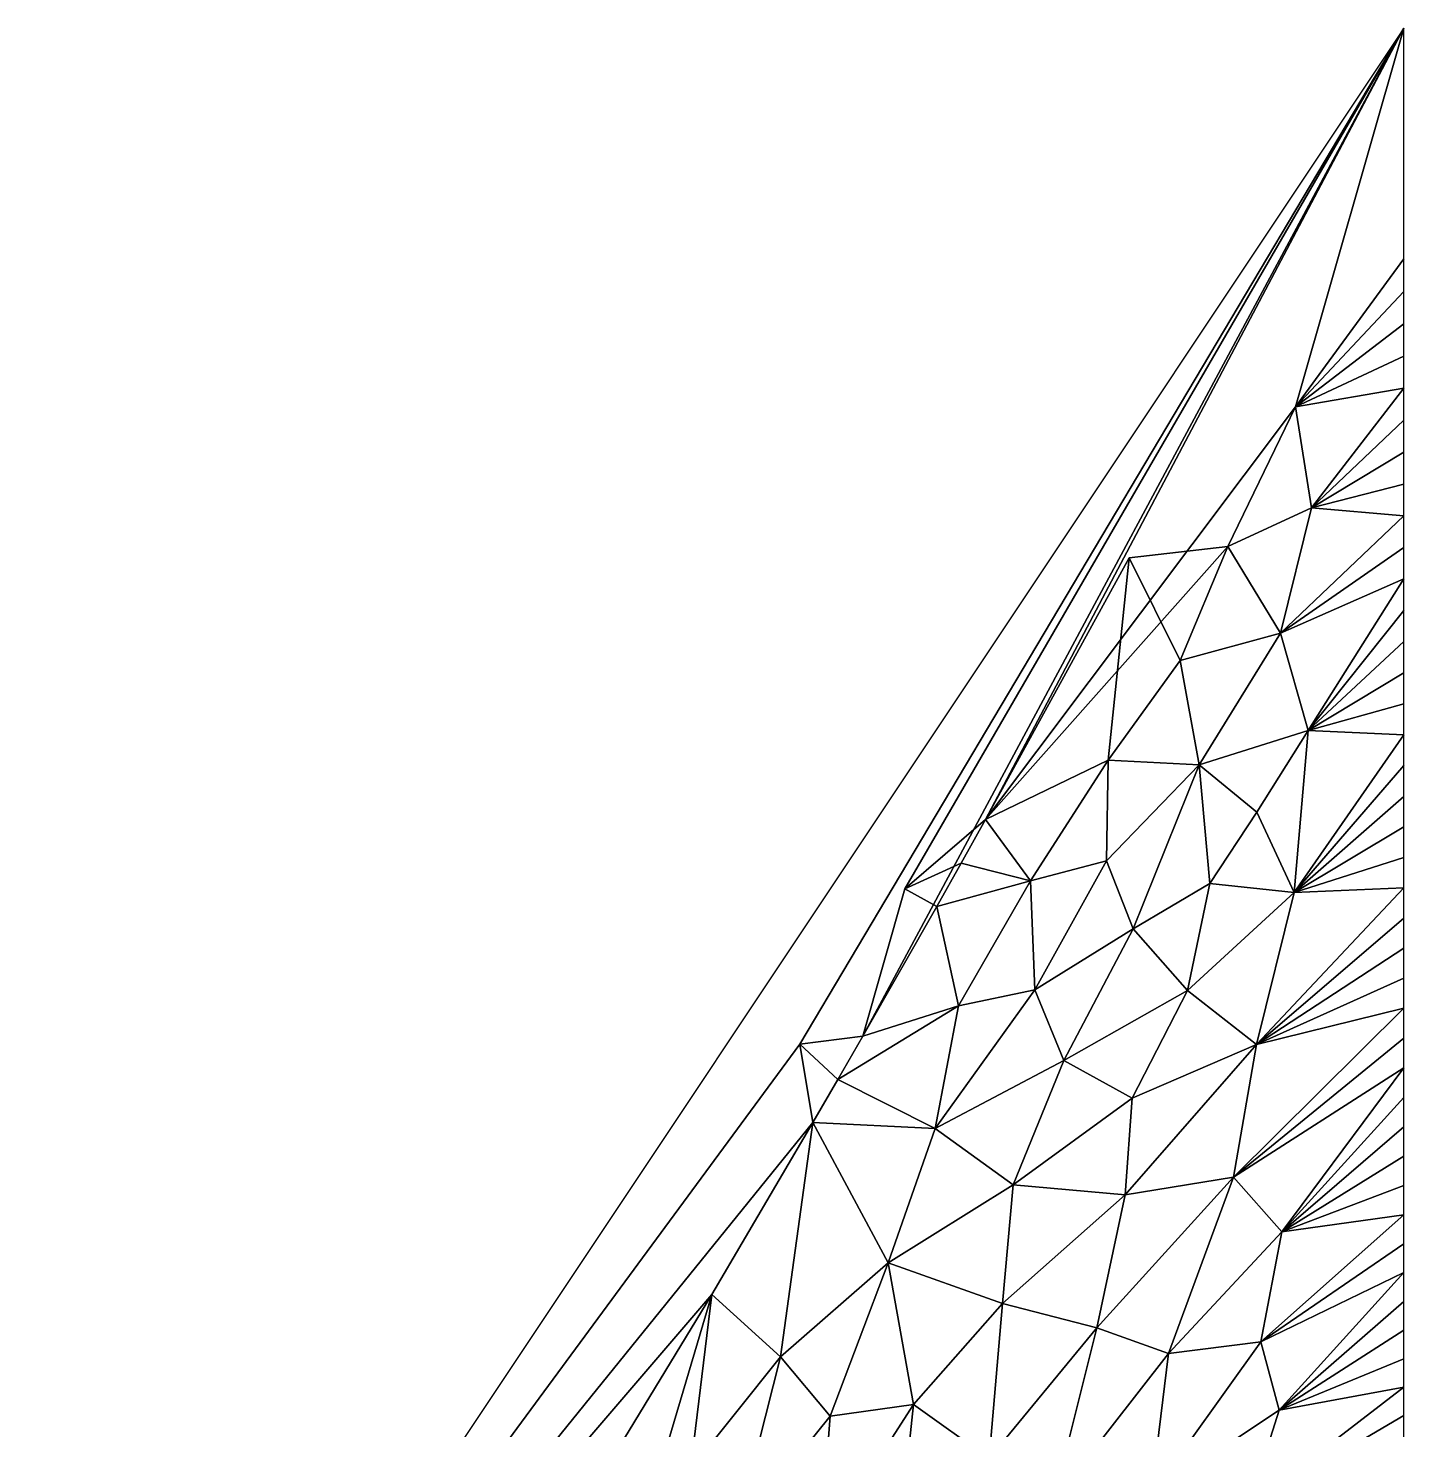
# Model space of a CAD drawing. Extents: x -1 to 0, y 0 to 1.5.
# Drawn here: x -0.5 to 0, y 0.991 to 1.5 of the extents above; entities that cross this region are included whole.
import ezdxf

# ---------------------------------------------------------------- set-up
doc = ezdxf.new("R2010")
doc.units = 0

msp = doc.modelspace()

# ---------------------------------------------------------------- linework, layer by layer
for points in [[(0, 1.5), (-0.5, 0.75), (-0.219575, 1.130848, 0.009947)], [(-0.196653, 1.13368, 0.017835), (0, 1.5), (-0.219575, 1.130848, 0.009947)], [(-0.196653, 1.13368, 0.017835), (-0.181384, 1.187268, 0.010164), (0, 1.5)], [(-0.152066, 1.212397, 0.014876), (0, 1.5), (-0.181384, 1.187268, 0.010164)], [(-0.039355, 1.362345, 0.052091), (0, 1.5), (-0.152066, 1.212397, 0.014876)], [(-0.039355, 1.362345, 0.052091), (0, 1.416151, 0.064136), (0, 1.5)], [(0, 1.416151, 0.064136), (-0.039355, 1.362345, 0.052091), (0, 1.404336, 0.07338)], [(0, 1.404336, 0.07338), (-0.039355, 1.362345, 0.052091), (0, 1.392562, 0.082645)], [(0, 1.392562, 0.082645), (-0.039355, 1.362345, 0.052091), (0, 1.380828, 0.091929)], [(0, 1.380828, 0.091929), (-0.039355, 1.362345, 0.052091), (0, 1.369136, 0.101235)], [(-0.033658, 1.32567, 0.089729), (0, 1.369136, 0.101235), (-0.039355, 1.362345, 0.052091)], [(0, 1.369136, 0.101235), (-0.033658, 1.32567, 0.089729), (0, 1.357484, 0.11056)], [(-0.152066, 1.212397, 0.014876), (-0.063966, 1.311648, 0.058639), (-0.039355, 1.362345, 0.052091)], [(-0.063966, 1.311648, 0.058639), (-0.033658, 1.32567, 0.089729), (-0.039355, 1.362345, 0.052091)], [(0, 1.357484, 0.11056), (-0.033658, 1.32567, 0.089729), (0, 1.345873, 0.119906)], [(0, 1.345873, 0.119906), (-0.033658, 1.32567, 0.089729), (0, 1.334303, 0.129273)], [(0, 1.334303, 0.129273), (-0.033658, 1.32567, 0.089729), (0, 1.322773, 0.138659)], [(-0.033658, 1.32567, 0.089729), (-0.063966, 1.311648, 0.058639), (-0.044881, 1.28013, 0.111678)], [(-0.044881, 1.28013, 0.111678), (0, 1.322773, 0.138659), (-0.033658, 1.32567, 0.089729)], [(0, 1.322773, 0.138659), (-0.044881, 1.28013, 0.111678), (0, 1.311285, 0.148067)], [(-0.063966, 1.311648, 0.058639), (-0.152066, 1.212397, 0.014876), (-0.099908, 1.30753, 0.010652)], [(-0.099908, 1.30753, 0.010652), (-0.081269, 1.270183, 0.068536), (-0.063966, 1.311648, 0.058639)], [(-0.063966, 1.311648, 0.058639), (-0.081269, 1.270183, 0.068536), (-0.044881, 1.28013, 0.111678)], [(0, 1.311285, 0.148067), (-0.044881, 1.28013, 0.111678), (0, 1.299837, 0.157494)], [(-0.107499, 1.233981, 0.061532), (-0.099908, 1.30753, 0.010652), (-0.152066, 1.212397, 0.014876)], [(-0.099908, 1.30753, 0.010652), (-0.107499, 1.233981, 0.061532), (-0.081269, 1.270183, 0.068536)], [(0, 1.299837, 0.157494), (-0.044881, 1.28013, 0.111678), (-0.034819, 1.244769, 0.155489)], [(0, 1.299837, 0.157494), (-0.034819, 1.244769, 0.155489), (0, 1.28843, 0.166942)], [(0, 1.28843, 0.166942), (-0.034819, 1.244769, 0.155489), (0, 1.277064, 0.176411)], [(-0.07438, 1.232261, 0.11051), (-0.044881, 1.28013, 0.111678), (-0.081269, 1.270183, 0.068536)], [(-0.044881, 1.28013, 0.111678), (-0.07438, 1.232261, 0.11051), (-0.034819, 1.244769, 0.155489)], [(-0.034819, 1.244769, 0.155489), (0, 1.265738, 0.185899), (0, 1.277064, 0.176411)], [(-0.07438, 1.232261, 0.11051), (-0.081269, 1.270183, 0.068536), (-0.107499, 1.233981, 0.061532)], [(-0.034819, 1.244769, 0.155489), (0, 1.254454, 0.195409), (0, 1.265738, 0.185899)], [(-0.034819, 1.244769, 0.155489), (0, 1.24321, 0.204938), (0, 1.254454, 0.195409)], [(-0.034819, 1.244769, 0.155489), (-0.07438, 1.232261, 0.11051), (-0.053445, 1.215154, 0.154838)], [(-0.039847, 1.185942, 0.199189), (-0.034819, 1.244769, 0.155489), (-0.053445, 1.215154, 0.154838)], [(0, 1.24321, 0.204938), (-0.034819, 1.244769, 0.155489), (-0.039847, 1.185942, 0.199189)], [(0, 1.24321, 0.204938), (-0.039847, 1.185942, 0.199189), (0, 1.232007, 0.214488)], [(-0.107499, 1.233981, 0.061532), (-0.152066, 1.212397, 0.014876), (-0.135716, 1.190107, 0.058398)], [(-0.10807, 1.197465, 0.092259), (-0.107499, 1.233981, 0.061532), (-0.135716, 1.190107, 0.058398)], [(-0.107499, 1.233981, 0.061532), (-0.10807, 1.197465, 0.092259), (-0.07438, 1.232261, 0.11051)], [(-0.098392, 1.17266, 0.127927), (-0.07438, 1.232261, 0.11051), (-0.10807, 1.197465, 0.092259)], [(-0.07438, 1.232261, 0.11051), (-0.098392, 1.17266, 0.127927), (-0.070592, 1.189223, 0.153123)], [(-0.070592, 1.189223, 0.153123), (-0.053445, 1.215154, 0.154838), (-0.07438, 1.232261, 0.11051)], [(0, 1.232007, 0.214488), (-0.039847, 1.185942, 0.199189), (0, 1.220845, 0.224059)], [(-0.039847, 1.185942, 0.199189), (0, 1.209723, 0.23365), (0, 1.220845, 0.224059)], [(-0.181384, 1.187268, 0.010164), (-0.160902, 1.196613, 0.015509), (-0.152066, 1.212397, 0.014876)], [(-0.160902, 1.196613, 0.015509), (-0.135716, 1.190107, 0.058398), (-0.152066, 1.212397, 0.014876)], [(-0.053445, 1.215154, 0.154838), (-0.070592, 1.189223, 0.153123), (-0.039847, 1.185942, 0.199189)], [(-0.039847, 1.185942, 0.199189), (0, 1.198643, 0.243261), (0, 1.209723, 0.23365)], [(-0.135716, 1.190107, 0.058398), (-0.134143, 1.150545, 0.095672), (-0.10807, 1.197465, 0.092259)], [(-0.134143, 1.150545, 0.095672), (-0.098392, 1.17266, 0.127927), (-0.10807, 1.197465, 0.092259)], [(-0.039847, 1.185942, 0.199189), (0, 1.187603, 0.252893), (0, 1.198643, 0.243261)], [(-0.181384, 1.187268, 0.010164), (-0.169779, 1.180849, 0.016121), (-0.160902, 1.196613, 0.015509)], [(-0.169779, 1.180849, 0.016121), (-0.135716, 1.190107, 0.058398), (-0.160902, 1.196613, 0.015509)], [(-0.181384, 1.187268, 0.010164), (-0.196653, 1.13368, 0.017835), (-0.169779, 1.180849, 0.016121)], [(-0.135716, 1.190107, 0.058398), (-0.169779, 1.180849, 0.016121), (-0.161888, 1.144726, 0.059973)], [(-0.135716, 1.190107, 0.058398), (-0.161888, 1.144726, 0.059973), (-0.134143, 1.150545, 0.095672)], [(-0.078663, 1.150344, 0.175958), (-0.070592, 1.189223, 0.153123), (-0.098392, 1.17266, 0.127927)], [(-0.078663, 1.150344, 0.175958), (-0.039847, 1.185942, 0.199189), (-0.070592, 1.189223, 0.153123)], [(0, 1.187603, 0.252893), (-0.053542, 1.13073, 0.229009), (0, 1.176604, 0.262545)], [(0, 1.187603, 0.252893), (-0.039847, 1.185942, 0.199189), (-0.053542, 1.13073, 0.229009)], [(-0.053542, 1.13073, 0.229009), (-0.039847, 1.185942, 0.199189), (-0.078663, 1.150344, 0.175958)], [(-0.161888, 1.144726, 0.059973), (-0.169779, 1.180849, 0.016121), (-0.196653, 1.13368, 0.017835)], [(-0.098392, 1.17266, 0.127927), (-0.134143, 1.150545, 0.095672), (-0.12355, 1.124839, 0.134218)], [(-0.098392, 1.17266, 0.127927), (-0.12355, 1.124839, 0.134218), (-0.078663, 1.150344, 0.175958)], [(-0.053542, 1.13073, 0.229009), (0, 1.165646, 0.272217), (0, 1.176604, 0.262545)], [(-0.053542, 1.13073, 0.229009), (0, 1.154729, 0.28191), (0, 1.165646, 0.272217)], [(-0.053542, 1.13073, 0.229009), (0, 1.143853, 0.291623), (0, 1.154729, 0.28191)], [(-0.170369, 1.10011, 0.087796), (-0.134143, 1.150545, 0.095672), (-0.161888, 1.144726, 0.059973)], [(-0.12355, 1.124839, 0.134218), (-0.134143, 1.150545, 0.095672), (-0.170369, 1.10011, 0.087796)], [(-0.098756, 1.111178, 0.182387), (-0.078663, 1.150344, 0.175958), (-0.12355, 1.124839, 0.134218)], [(-0.078663, 1.150344, 0.175958), (-0.098756, 1.111178, 0.182387), (-0.053542, 1.13073, 0.229009)], [(-0.161888, 1.144726, 0.059973), (-0.205693, 1.117998, 0.018365), (-0.170369, 1.10011, 0.087796)], [(-0.205693, 1.117998, 0.018365), (-0.161888, 1.144726, 0.059973), (-0.196653, 1.13368, 0.017835)], [(-0.06193, 1.082454, 0.261067), (0, 1.143853, 0.291623), (-0.053542, 1.13073, 0.229009)], [(0, 1.143853, 0.291623), (-0.06193, 1.082454, 0.261067), (0, 1.133017, 0.301357)], [(-0.214774, 1.102336, 0.018876), (-0.219575, 1.130848, 0.009947), (-0.5, 0.75)], [(-0.219575, 1.130848, 0.009947), (-0.205693, 1.117998, 0.018365), (-0.196653, 1.13368, 0.017835)], [(-0.219575, 1.130848, 0.009947), (-0.214774, 1.102336, 0.018876), (-0.205693, 1.117998, 0.018365)], [(0, 1.133017, 0.301357), (-0.06193, 1.082454, 0.261067), (0, 1.122222, 0.311111)], [(-0.06193, 1.082454, 0.261067), (-0.053542, 1.13073, 0.229009), (-0.101281, 1.076035, 0.210842)], [(-0.101281, 1.076035, 0.210842), (-0.053542, 1.13073, 0.229009), (-0.098756, 1.111178, 0.182387)], [(-0.170369, 1.10011, 0.087796), (-0.142029, 1.079714, 0.148288), (-0.12355, 1.124839, 0.134218)], [(-0.098756, 1.111178, 0.182387), (-0.12355, 1.124839, 0.134218), (-0.142029, 1.079714, 0.148288)], [(-0.044369, 1.062635, 0.304096), (0, 1.122222, 0.311111), (-0.06193, 1.082454, 0.261067)], [(0, 1.122222, 0.311111), (-0.044369, 1.062635, 0.304096), (0, 1.111468, 0.320886)], [(-0.214774, 1.102336, 0.018876), (-0.170369, 1.10011, 0.087796), (-0.205693, 1.117998, 0.018365)], [(-0.142029, 1.079714, 0.148288), (-0.101281, 1.076035, 0.210842), (-0.098756, 1.111178, 0.182387)], [(0, 1.111468, 0.320886), (-0.044369, 1.062635, 0.304096), (0, 1.100755, 0.330681)], [(-0.5, 0.75), (-0.251505, 1.039894, 0.020712), (-0.214774, 1.102336, 0.018876)], [(-0.226522, 1.017174, 0.080395), (-0.214774, 1.102336, 0.018876), (-0.251505, 1.039894, 0.020712)], [(-0.214774, 1.102336, 0.018876), (-0.226522, 1.017174, 0.080395), (-0.18743, 1.051345, 0.107343)], [(-0.170369, 1.10011, 0.087796), (-0.214774, 1.102336, 0.018876), (-0.18743, 1.051345, 0.107343)], [(0, 1.100755, 0.330681), (-0.044369, 1.062635, 0.304096), (0, 1.090083, 0.340496)], [(-0.170369, 1.10011, 0.087796), (-0.18743, 1.051345, 0.107343), (-0.142029, 1.079714, 0.148288)], [(0, 1.090083, 0.340496), (-0.044369, 1.062635, 0.304096), (0, 1.079451, 0.350332)], [(-0.111605, 1.027762, 0.240801), (-0.085592, 1.018441, 0.286997), (-0.06193, 1.082454, 0.261067)], [(-0.101281, 1.076035, 0.210842), (-0.111605, 1.027762, 0.240801), (-0.06193, 1.082454, 0.261067)], [(-0.06193, 1.082454, 0.261067), (-0.085592, 1.018441, 0.286997), (-0.044369, 1.062635, 0.304096)], [(-0.145919, 1.036617, 0.182535), (-0.142029, 1.079714, 0.148288), (-0.18743, 1.051345, 0.107343)], [(-0.142029, 1.079714, 0.148288), (-0.145919, 1.036617, 0.182535), (-0.101281, 1.076035, 0.210842)], [(-0.145919, 1.036617, 0.182535), (-0.111605, 1.027762, 0.240801), (-0.101281, 1.076035, 0.210842)], [(0, 1.079451, 0.350332), (-0.044369, 1.062635, 0.304096), (0, 1.06886, 0.360188)], [(0, 1.06886, 0.360188), (-0.052059, 1.022635, 0.33082), (0, 1.05831, 0.370064)], [(-0.052059, 1.022635, 0.33082), (0, 1.06886, 0.360188), (-0.044369, 1.062635, 0.304096)], [(-0.052059, 1.022635, 0.33082), (-0.044369, 1.062635, 0.304096), (-0.085592, 1.018441, 0.286997)], [(-0.052059, 1.022635, 0.33082), (0, 1.047801, 0.379961), (0, 1.05831, 0.370064)], [(-0.18743, 1.051345, 0.107343), (-0.226522, 1.017174, 0.080395), (-0.208497, 0.995671, 0.128147)], [(-0.18743, 1.051345, 0.107343), (-0.208497, 0.995671, 0.128147), (-0.178261, 0.999878, 0.169333)], [(-0.18743, 1.051345, 0.107343), (-0.178261, 0.999878, 0.169333), (-0.145919, 1.036617, 0.182535)], [(-0.052059, 1.022635, 0.33082), (-0.045342, 0.997845, 0.363958), (0, 1.047801, 0.379961)], [(-0.045342, 0.997845, 0.363958), (0, 1.037333, 0.389879), (0, 1.047801, 0.379961)], [(-0.5, 0.75), (-0.317355, 0.931405, 0.02314), (-0.251505, 1.039894, 0.020712)], [(-0.317355, 0.931405, 0.02314), (-0.285025, 0.926787, 0.077993), (-0.251505, 1.039894, 0.020712)], [(-0.259299, 0.976212, 0.069509), (-0.251505, 1.039894, 0.020712), (-0.285025, 0.926787, 0.077993)], [(-0.251505, 1.039894, 0.020712), (-0.259299, 0.976212, 0.069509), (-0.226522, 1.017174, 0.080395)], [(-0.178261, 0.999878, 0.169333), (-0.150723, 0.980231, 0.228702), (-0.145919, 1.036617, 0.182535)], [(-0.111605, 1.027762, 0.240801), (-0.145919, 1.036617, 0.182535), (-0.150723, 0.980231, 0.228702)], [(-0.045342, 0.997845, 0.363958), (0, 1.026905, 0.399816), (0, 1.037333, 0.389879)], [(-0.127391, 0.964798, 0.277677), (-0.111605, 1.027762, 0.240801), (-0.150723, 0.980231, 0.228702)], [(-0.111605, 1.027762, 0.240801), (-0.127391, 0.964798, 0.277677), (-0.085592, 1.018441, 0.286997)], [(-0.045342, 0.997845, 0.363958), (0, 1.016519, 0.409775), (0, 1.026905, 0.399816)], [(-0.052059, 1.022635, 0.33082), (-0.091843, 0.966924, 0.327207), (-0.045342, 0.997845, 0.363958)], [(-0.091843, 0.966924, 0.327207), (-0.052059, 1.022635, 0.33082), (-0.085592, 1.018441, 0.286997)], [(-0.259299, 0.976212, 0.069509), (-0.242738, 0.953008, 0.117251), (-0.226522, 1.017174, 0.080395)], [(-0.242738, 0.953008, 0.117251), (-0.208497, 0.995671, 0.128147), (-0.226522, 1.017174, 0.080395)], [(-0.091843, 0.966924, 0.327207), (-0.085592, 1.018441, 0.286997), (-0.127391, 0.964798, 0.277677)], [(-0.045342, 0.997845, 0.363958), (0, 1.006173, 0.419753), (0, 1.016519, 0.409775)], [(-0.056533, 0.962762, 0.381997), (0, 0.995868, 0.429752), (0, 1.006173, 0.419753)], [(0, 1.006173, 0.419753), (-0.045342, 0.997845, 0.363958), (-0.056533, 0.962762, 0.381997)], [(-0.212258, 0.947007, 0.169153), (-0.183886, 0.946203, 0.212351), (-0.178261, 0.999878, 0.169333)], [(-0.212258, 0.947007, 0.169153), (-0.178261, 0.999878, 0.169333), (-0.208497, 0.995671, 0.128147)], [(-0.150723, 0.980231, 0.228702), (-0.178261, 0.999878, 0.169333), (-0.183886, 0.946203, 0.212351)], [(-0.208497, 0.995671, 0.128147), (-0.242738, 0.953008, 0.117251), (-0.212258, 0.947007, 0.169153)], [(-0.056533, 0.962762, 0.381997), (-0.045342, 0.997845, 0.363958), (-0.091843, 0.966924, 0.327207)], [(-0.056533, 0.962762, 0.381997), (0, 0.985604, 0.439771), (0, 0.995868, 0.429752)]]:
    msp.add_3dface(points)

doc.saveas('drawing.dxf')
